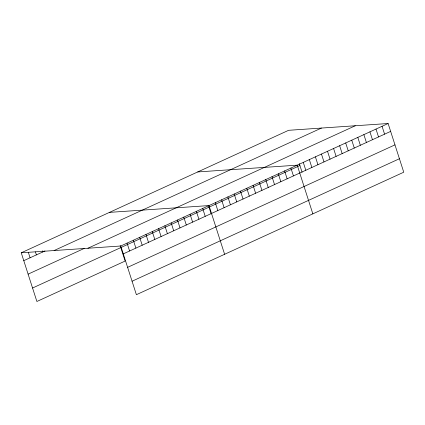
<?xml version="1.0" encoding="UTF-8"?>
<svg xmlns="http://www.w3.org/2000/svg" width="425" height="425" viewBox="0 0 425 425"><rect width="100%" height="100%" fill="white"/><g stroke="black" fill="none" stroke-linecap="round" stroke-linejoin="round"><path stroke-width="0.64" d="M21.25 252.795L288.607 130.305L388.115 123.516L403.75 172.205L136.393 294.695L120.758 246.001L21.25 252.795L36.885 301.484L125.115 261.067L120.179 245.703M23.779 260.674L44.976 250.957M54.087 250.553L321.449 128.063M28.103 274.141L84.251 248.418M87.922 248.242L355.279 125.757M120.758 246.001L388.115 123.516M32.56 288.017L299.917 165.532M123.287 253.879L390.644 131.389M127.612 267.346L394.968 144.861M132.069 281.223L399.426 158.738M197.705 171.95L297.213 165.16L312.848 213.855M109.48 212.373L208.983 205.578L224.618 254.272M382.054 126.289L384.588 134.167M375.998 129.067L378.526 136.946M369.936 131.84L372.465 139.719M363.874 134.619L366.403 142.497M357.818 137.397L360.347 145.276M351.757 140.17L354.285 148.049M345.695 142.949L348.224 150.827M339.633 145.722L342.162 153.6M333.577 148.5L336.106 156.379M327.516 151.279L330.044 159.157M321.454 154.052L323.983 161.93M315.392 156.83L317.927 164.709M309.336 159.609L311.865 167.482M303.275 162.382L305.803 170.26M299.312 163.641L302.079 172.263M290.913 168.045L293.441 175.923M284.612 170.935L287.141 178.813M278.306 173.82L280.84 181.698M272.005 176.71L274.534 184.583M265.705 179.594L268.233 187.473M259.404 182.484L261.933 190.357M253.098 185.369L255.627 193.248M246.798 188.259L249.326 196.132M240.497 191.144L243.026 199.022M234.196 194.028L236.725 201.907M227.89 196.918L230.419 204.797M221.59 199.803L224.118 207.682M215.289 202.693L217.818 210.572M208.409 205.286L211.177 213.913M202.683 208.468L205.211 216.346M196.382 211.352L198.911 219.231M190.081 214.242L192.61 222.121M183.775 217.127L186.309 225.006M177.475 220.017L180.003 227.896M171.174 222.902L173.703 230.78M164.873 225.792L167.402 233.665M158.567 228.677L161.096 236.555M152.267 231.567L154.796 239.44M145.966 234.451L148.495 242.33M139.666 237.336L142.194 245.214M133.36 240.226L135.888 248.104M127.059 243.111L129.588 250.989M42.298 250.798L42.686 252.009M35.413 251.866L36.385 254.899M28.332 252.328L30.079 257.784"/></g></svg>
